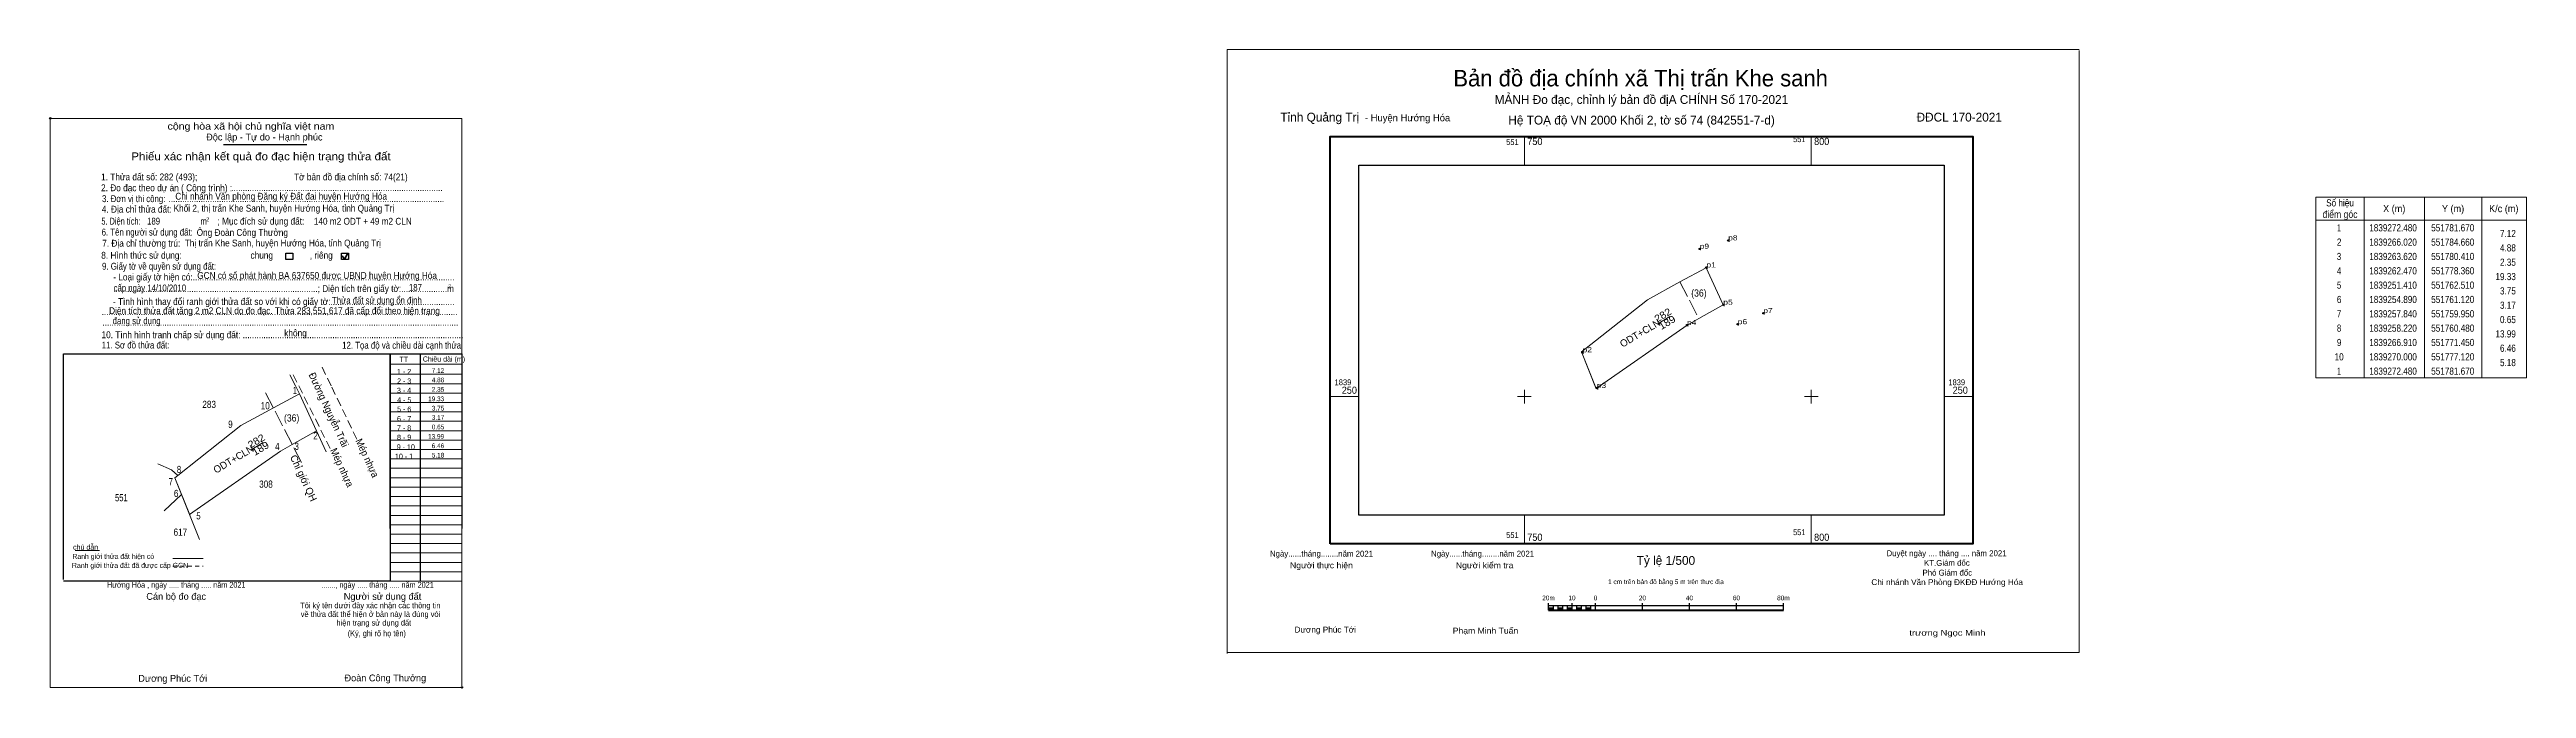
# Model space of a CAD drawing. Header units: metres. Extents: x 548995 to 551925, y 1837810 to 1839311.
# Drawn here: x 551492.9 to 551924.7, y 1839199.1 to 1839310.5 of the extents above.
import ezdxf
from ezdxf.enums import TextEntityAlignment as Align

# ---------------------------------------------------------------- set-up
doc = ezdxf.new("R2010")
doc.units = ezdxf.units.M
doc.header["$LTSCALE"] = 0.48
doc.header["$PDMODE"] = 32
doc.header["$PDSIZE"] = 0.24
for name, pattern in [('LONG_DASHED', [7.5, 6, -1.5]), ('MEDIUM_DASHED', [4.5, 3, -1.5]), ('SHORT_DASHED', [2.7, 1.5, -1.2])]:
    doc.linetypes.add(name, pattern=pattern)
for name, color, linetype, lineweight in [('1', 7, 'Continuous', 13), ('10', 7, 'Continuous', 13), ('11', 7, 'Continuous', 13), ('17', 7, 'Continuous', 13), ('18', 7, 'Continuous', 13), ('2', 7, 'Continuous', 25), ('29', 7, 'MEDIUM_DASHED', 13), ('30', 7, 'Continuous', 13), ('4', 7, 'LONG_DASHED', 13), ('6', 7, 'Continuous', 13), ('63', 7, 'Continuous', 13)]:
    doc.layers.add(name, color=color, linetype=linetype, lineweight=lineweight)
doc.layers.add('12', color=7, linetype='Continuous')
doc.layers.add('7', color=7, linetype='Continuous')

msp = doc.modelspace()

# ---------------------------------------------------------------- hatches: boundary and pattern name
at = {"layer": '2'}
for points in [[(551754.23, 1839212.75), (551755.05, 1839212.75), (551755.05, 1839213.16), (551754.23, 1839213.16)], [(551755.87, 1839212.75), (551756.69, 1839212.75), (551756.69, 1839213.16), (551755.87, 1839213.16)], [(551757.51, 1839212.75), (551758.33, 1839212.75), (551758.33, 1839213.16), (551757.51, 1839213.16)], [(551759.15, 1839212.75), (551759.96, 1839212.75), (551759.96, 1839213.16), (551759.15, 1839213.16)], [(551760.78, 1839212.75), (551761.6, 1839212.75), (551761.6, 1839213.16), (551760.78, 1839213.16)]]:
    msp.add_hatch(color=256, dxfattribs=at).paths.add_polyline_path(points)

# ---------------------------------------------------------------- linework, layer by layer
at = {"layer": '1'}
msp.add_line((551541.12, 1839240.4), (551539.49, 1839244.05), dxfattribs=at)
for points in [[(551781.67, 1839272.48), (551784.66, 1839266.02), (551780.41, 1839263.62), (551778.36, 1839262.47), (551762.51, 1839251.41), (551761.12, 1839254.89), (551759.95, 1839257.84), (551760.48, 1839258.22), (551771.45, 1839266.91), (551777.12, 1839270)], [(551536.5, 1839250.51), (551539.49, 1839244.05), (551535.24, 1839241.65), (551533.19, 1839240.5), (551517.34, 1839229.44), (551515.95, 1839232.92), (551514.78, 1839235.87), (551515.31, 1839236.25), (551526.28, 1839244.94), (551531.95, 1839248.03)]]:
    msp.add_lwpolyline(points, close=True, dxfattribs=at)
msp.add_lwpolyline([(551534.8, 1839253.81), (551535.78, 1839251.9), (551536.5, 1839250.51)], dxfattribs=at)
at = {"layer": '10'}
for p, q in [((551784.66, 1839266.02), (551780.41, 1839263.62)), ((551539.49, 1839244.05), (551535.24, 1839241.65))]:
    msp.add_line(p, q, dxfattribs=at)
for points in [[(551771.45, 1839266.91), (551777.12, 1839270), (551781.67, 1839272.48)], [(551780.41, 1839263.62), (551778.36, 1839262.47), (551762.51, 1839251.41)], [(551526.28, 1839244.94), (551531.95, 1839248.03), (551536.5, 1839250.51)], [(551535.24, 1839241.65), (551533.19, 1839240.5), (551517.34, 1839229.44)]]:
    msp.add_lwpolyline(points, dxfattribs=at)
at = {"layer": '11'}
msp.add_line((551698.22, 1839310.53), (551846.72, 1839310.53), dxfattribs=at)
for points in [[(551698.18, 1839205.19), (551698.18, 1839310.19), (551698.22, 1839310.53)], [(551846.72, 1839310.37), (551846.72, 1839205.37), (551698.22, 1839205.37)]]:
    msp.add_lwpolyline(points, dxfattribs=at)
at = {"layer": '17'}
msp.add_line((551497.42, 1839223.19), (551501.66, 1839223.19), dxfattribs=at)
at = {"layer": '18'}
for p, q in [((551771.45, 1839266.91), (551760.48, 1839258.22)), ((551526.28, 1839244.94), (551515.31, 1839236.25))]:
    msp.add_line(p, q, dxfattribs=at)
for points in [[(551771.45, 1839266.91), (551760.48, 1839258.22), (551759.95, 1839257.84), (551762.54, 1839251.34)], [(551526.28, 1839244.94), (551515.31, 1839236.25), (551514.78, 1839235.87), (551517.37, 1839229.37)]]:
    msp.add_lwpolyline(points, dxfattribs=at)
at = {"layer": '2'}
for p, q in [((551523.27, 1839293.98), (551537.78, 1839293.98)), ((551495.39, 1839257.46), (551552.31, 1839257.46)), ((551495.39, 1839218.14), (551495.39, 1839257.46)), ((551552.31, 1839257.46), (551552.31, 1839217.81)), ((551552.31, 1839217.81), (551495.39, 1839217.81)), ((551754.23, 1839212.75), (551754.23, 1839213.98)), ((551754.23, 1839213.57), (551795.18, 1839213.57)), ((551755.05, 1839212.75), (551755.05, 1839213.57)), ((551755.87, 1839212.75), (551755.87, 1839213.57)), ((551756.69, 1839212.75), (551756.69, 1839213.57)), ((551757.51, 1839212.75), (551757.51, 1839213.57)), ((551758.33, 1839212.75), (551758.33, 1839213.98)), ((551759.15, 1839212.75), (551759.15, 1839213.57)), ((551759.96, 1839212.75), (551759.96, 1839213.57)), ((551760.78, 1839212.75), (551760.78, 1839213.57)), ((551761.6, 1839212.75), (551761.6, 1839213.57)), ((551762.42, 1839212.75), (551762.42, 1839213.98)), ((551770.61, 1839212.75), (551770.61, 1839213.98)), ((551778.8, 1839212.75), (551778.8, 1839213.98)), ((551786.99, 1839212.75), (551786.99, 1839213.98)), ((551795.18, 1839212.75), (551795.18, 1839213.98))]:
    msp.add_line(p, q, dxfattribs=at)
at = {"layer": '2', "lineweight": 35}
for p, q in [((551543.94, 1839274.53), (551544.35, 1839274)), ((551544.35, 1839274), (551544.85, 1839274.89))]:
    msp.add_line(p, q, dxfattribs=at)
at = {"layer": '2', "lineweight": 53}
msp.add_line((551754.23, 1839212.75), (551795.18, 1839212.75), dxfattribs=at)
at = {"layer": '2', "lineweight": 13}
for points in [[(551493.05, 1839298.53), (551564.8, 1839298.53), (551564.8, 1839199.29), (551493.05, 1839199.29)], [(551754.23, 1839212.75), (551755.05, 1839212.75), (551755.05, 1839213.16), (551754.23, 1839213.16)], [(551755.87, 1839212.75), (551756.69, 1839212.75), (551756.69, 1839213.16), (551755.87, 1839213.16)], [(551757.51, 1839212.75), (551758.33, 1839212.75), (551758.33, 1839213.16), (551757.51, 1839213.16)], [(551759.15, 1839212.75), (551759.96, 1839212.75), (551759.96, 1839213.16), (551759.15, 1839213.16)], [(551760.78, 1839212.75), (551761.6, 1839212.75), (551761.6, 1839213.16), (551760.78, 1839213.16)]]:
    msp.add_lwpolyline(points, close=True, dxfattribs=at)
at = {"layer": '2'}
for points in [[(551534.11, 1839275.04), (551535.34, 1839275.04), (551535.34, 1839273.89), (551534.11, 1839273.89)], [(551543.8, 1839275.04), (551545.03, 1839275.04), (551545.03, 1839273.89), (551543.8, 1839273.89)]]:
    msp.add_lwpolyline(points, close=True, dxfattribs=at)
for p in [(551493.05, 1839298.53), (551564.8, 1839199.29)]:
    msp.add_point(p, dxfattribs=at)
at = {"layer": '29'}
for p, q in [((551542, 1839251.9), (551540.37, 1839255.27)), ((551546.49, 1839242.58), (551542, 1839251.9))]:
    msp.add_line(p, q, dxfattribs=at)
msp.add_lwpolyline([(551535.41, 1839253.8), (551536.36, 1839251.9), (551542, 1839240.66)], dxfattribs=at)
at = {"layer": '30'}
for p, q in [((551781.67, 1839272.48), (551784.66, 1839266.02)), ((551552.31, 1839255.67), (551564.8, 1839255.67)), ((551759.95, 1839257.84), (551762.54, 1839251.34)), ((551552.27, 1839252.25), (551564.77, 1839252.25)), ((551552.31, 1839253.93), (551564.8, 1839253.93)), ((551536.5, 1839250.51), (551539.49, 1839244.05)), ((551552.31, 1839250.63), (551564.8, 1839250.63)), ((551552.31, 1839248.98), (551564.8, 1839248.98)), ((551552.31, 1839247.34), (551564.8, 1839247.34)), ((551552.31, 1839245.7), (551564.8, 1839245.7)), ((551552.31, 1839244.06), (551564.8, 1839244.06)), ((551552.31, 1839242.42), (551564.8, 1839242.42)), ((551552.31, 1839240.78), (551564.8, 1839240.78)), ((551552.31, 1839239.14), (551564.8, 1839239.14)), ((551514.78, 1839235.87), (551517.37, 1839229.37)), ((551552.31, 1839237.5), (551564.8, 1839237.5)), ((551552.31, 1839235.86), (551564.8, 1839235.86)), ((551552.31, 1839234.22), (551564.8, 1839234.22)), ((551552.31, 1839232.58), (551564.8, 1839232.58)), ((551552.31, 1839230.94), (551564.8, 1839230.94)), ((551552.31, 1839229.3), (551564.8, 1839229.3)), ((551552.31, 1839227.66), (551564.8, 1839227.66)), ((551552.31, 1839226.02), (551564.8, 1839226.02)), ((551552.31, 1839224.38), (551564.8, 1839224.38)), ((551552.31, 1839224.37), (551564.8, 1839224.37)), ((551552.31, 1839222.74), (551564.8, 1839222.74)), ((551552.31, 1839221.1), (551564.8, 1839221.1)), ((551552.31, 1839219.46), (551564.8, 1839219.46)), ((551552.31, 1839217.81), (551564.8, 1839217.81))]:
    msp.add_line(p, q, dxfattribs=at)
at = {"layer": '30', "lineweight": 25}
for p, q in [((551552.31, 1839227.03), (551552.31, 1839257.46)), ((551557.53, 1839257.46), (551557.53, 1839217.81))]:
    msp.add_line(p, q, dxfattribs=at)
msp.add_lwpolyline([(551552.31, 1839257.46), (551564.8, 1839257.46), (551564.8, 1839227.03)], dxfattribs=at)
at = {"layer": '4'}
for p, q in [((551777.11, 1839270), (551780.41, 1839263.62)), ((551530.58, 1839250.68), (551537.16, 1839237.94))]:
    msp.add_line(p, q, dxfattribs=at)
at = {"layer": '6'}
msp.add_line((551514.4, 1839221.76), (551519.73, 1839221.76), dxfattribs=at)
at = {"layer": '6', "linetype": 'SHORT_DASHED'}
msp.add_line((551514.4, 1839220.46), (551519.73, 1839220.46), dxfattribs=at)
at = {"layer": '63'}
for p, q in [((551750, 1839290.38), (551750, 1839295.38)), ((551800, 1839290.38), (551800, 1839295.38)), ((551896.37, 1839284.79), (551896.37, 1839253.29)), ((551906.87, 1839284.79), (551906.87, 1839253.29)), ((551916.87, 1839284.79), (551916.87, 1839253.29)), ((551887.97, 1839280.79), (551924.67, 1839280.79)), ((551773.25, 1839262.72), (551775.33, 1839263.96)), ((551716.17, 1839250), (551721.17, 1839250)), ((551748.8, 1839250), (551751.2, 1839250)), ((551750, 1839248.8), (551750, 1839251.2)), ((551798.8, 1839250), (551801.2, 1839250)), ((551800, 1839248.8), (551800, 1839251.2)), ((551823.15, 1839250), (551828.15, 1839250)), ((551528.08, 1839240.75), (551530.16, 1839241.99)), ((551515.95, 1839232.92), (551512.9, 1839230.1)), ((551517.34, 1839229.44), (551519.07, 1839225.1)), ((551750, 1839224.35), (551750, 1839229.35)), ((551800, 1839224.35), (551800, 1839229.35))]:
    msp.add_line(p, q, dxfattribs=at)
at = {"layer": '63', "lineweight": 40}
msp.add_lwpolyline([(551716.17, 1839224.35), (551716.17, 1839295.38), (551828.15, 1839295.38), (551828.15, 1839224.35)], close=True, dxfattribs=at)
at = {"layer": '63', "lineweight": 25}
msp.add_lwpolyline([(551721.17, 1839229.35), (551721.17, 1839290.38), (551823.15, 1839290.38), (551823.15, 1839229.35)], close=True, dxfattribs=at)
msp.add_lwpolyline([(551721.17, 1839229.35), (551721.17, 1839290.38), (551823.15, 1839290.38), (551823.15, 1839229.35)], close=True, dxfattribs=at)
msp.add_lwpolyline([(551721.17, 1839229.35), (551721.17, 1839290.38), (551823.15, 1839290.38), (551823.15, 1839229.35)], close=True, dxfattribs=at)
at = {"layer": '63'}
msp.add_lwpolyline([(551887.97, 1839284.79), (551924.67, 1839284.79), (551924.67, 1839253.29), (551887.97, 1839253.29)], close=True, dxfattribs=at)
msp.add_lwpolyline([(551515.31, 1839236.25), (551514.19, 1839237.22), (551511.81, 1839238.27)], dxfattribs=at)
at = {"layer": '7'}
for p in [(551785.54, 1839277.24), (551780.58, 1839275.77), (551781.72, 1839272.53), (551784.66, 1839266.01), (551791.66, 1839264.55), (551778.36, 1839262.47), (551787.17, 1839262.63), (551760.12, 1839257.73), (551762.65, 1839251.51)]:
    msp.add_point(p, dxfattribs=at)

# ---------------------------------------------------------------- texts
at = {"layer": '1', "width": 1.1}
for s, p in [('282', (551774.46, 1839263.685)), ('189', (551775.195, 1839262.392)), ('282', (551529.29, 1839241.715)), ('189', (551530.025, 1839240.422))]:
    msp.add_text(s, height=1.25, rotation=30.823, dxfattribs=at).set_placement(p, align=Align.CENTER)
at = {"layer": '1'}
for p in [(551770.49, 1839260.528), (551525.32, 1839238.558)]:
    msp.add_text('ODT+CLN', height=1.25, rotation=30.823, dxfattribs=at).set_placement(p, align=Align.CENTER)
at = {"layer": '10'}
for s, height, width, p in [('3 - 4', 0.8948, 0.95, (551554.725, 1839250.65)), ('1 - 2', 0.8948, 0.95, (551554.735, 1839253.93)), ('2 - 3', 0.8948, 0.9, (551554.74, 1839252.27)), ('4 - 5', 0.8948, 0.95, (551554.755, 1839248.99)), ('5 - 6', 0.8948, 0.95, (551554.745, 1839247.37)), ('7 - 8', 0.8948, 0.95, (551554.72, 1839244.09)), ('8 - 9', 0.8948, 0.95, (551554.735, 1839242.46)), ('6 - 7', 0.8948, 0.95, (551554.735, 1839245.72)), ('10 - 1', 0.8923, 0.9, (551554.72, 1839239.15)), ('9 - 10', 0.8948, 0.95, (551555.035, 1839240.78))]:
    msp.add_text(s, height=height, dxfattribs=dict(at, width=width)).set_placement(p, align=Align.CENTER)
at = {"layer": '12'}
for s, width, p in [('p8', 1.2, (551785.54, 1839277.24)), ('p9', 1.2, (551780.58, 1839275.77)), ('p1', 1.25, (551781.72, 1839272.53)), ('p5', 1.25, (551784.66, 1839266.02)), ('p7', 1.2, (551791.66, 1839264.56)), ('p4', 1.2, (551778.36, 1839262.47)), ('p6', 1.25, (551787.17, 1839262.63)), ('p2', 1.25, (551760.12, 1839257.73)), ('p3', 1.2, (551762.65, 1839251.51))]:
    msp.add_text(s, height=0.9, dxfattribs=dict(at, width=width)).set_placement(p)
at = {"layer": '2'}
for s, height, p in [('Bản đồ địa chính xã Thị trấn Khe sanh', 2.87, (551770.265, 1839304.1)), ('MẢNH Đo đạc, chỉnh lý bản đồ địA CHÍNH Số 170-2021', 1.54, (551770.4, 1839301.04)), ('Hệ TOẠ độ VN 2000 Khối 2, tờ số 74 (842551-7-d)', 1.54, (551770.43, 1839297.45)), ('Ngày......tháng........năm 2021', 1.02, (551714.64, 1839222.11)), ('Ngày......tháng........năm 2021', 1.02, (551742.72, 1839222.11)), ('Tỷ lệ 1/500', 1.54, (551774.67, 1839220.67)), ('Duyệt ngày .... tháng .... năm 2021', 1.02, (551823.59, 1839222.18)), ('KT.Giám đốc', 1.02, (551823.65, 1839220.5)), ('1 cm trên bản đồ bằng 5 m trên thực địa', 0.8188, (551774.675, 1839217.31)), ('Phó Giám đốc', 1.02, (551823.72, 1839218.79)), ('.', 0.342, (551564.793, 1839199.11))]:
    msp.add_text(s, height=height, dxfattribs=at).set_placement(p, align=Align.CENTER)
for s, height, p in [('Tỉnh Quảng Trị ', 1.539, (551707.47, 1839297.97)), ('- Huyện Hướng Hóa', 1.228, (551722.21, 1839298.01)), ('Độc lập - Tự do - Hạnh phúc', 1.197, (551520.23, 1839294.67)), ('Cán bộ đo đạc', 1.198, (551509.8, 1839214.57)), ('Người sử dụng đất', 1.197, (551544.21, 1839214.57)), ('Dương Phúc Tới', 1.2, (551508.4, 1839200.27)), ('Đoàn Công Thưởng', 1.19, (551544.35, 1839200.35))]:
    msp.add_text(s, height=height, dxfattribs=at).set_placement(p)
msp.add_text('ĐĐCL 170-2021', height=1.54, dxfattribs=at).set_placement((551833.24, 1839297.97), align=Align.RIGHT)
for s, height, width, p in [('cộng hòa xã hội chủ nghĩa việt nam', 1.197, 1.15, (551513.5, 1839296.56)), ('2. Đo đạc theo dự án ( Công trình) : ', 1.198, 0.9, (551501.91, 1839285.82)), ('1. Thửa đất số: 282 (493);                                          Tờ bản đồ địa chính số: 74(21)', 1.2, 0.9, (551501.91, 1839287.71)), ('............................................................................................', 1.198, 0.9, (551524.6, 1839285.87)), ('4. Địa chỉ thửa đất:', 1.198, 0.9, (551502.04, 1839282.09)), ('3. Đơn vị thi công:', 1.198, 0.85, (551502.08, 1839283.92)), ('........................................................................................................................', 1.198, 0.9, (551513.66, 1839283.92)), ('Khối 2, thị trấn Khe Sanh, huyện Hướng Hóa, tỉnh Quảng Trị', 1.19, 0.9, (551514.56, 1839282.26)), ('Chi nhánh Văn phòng Đăng ký Đất đai huyện Hướng Hóa', 1.197, 0.9, (551514.85, 1839284.35)), ('5. Diện tích:', 1.198, 0.8, (551501.97, 1839280)), ('6. Tên người sử dụng đất:', 1.198, 0.85, (551502.01, 1839278.09)), ('7. Địa chỉ thường trú:', 1.198, 0.9, (551502.11, 1839276.15)), ('189', 1.19, 0.85, (551509.94, 1839280.01)), ('Thị trấn Khe Sanh, huyện Hướng Hóa, tỉnh Quảng Trị', 1.194, 0.9, (551516.5, 1839276.19)), ('Ông Đoàn Công Thưởng', 1.19, 0.9, (551518.58, 1839278.03)), ('m', 1.197, 0.8, (551519.24, 1839280)), ('2', 0.684, 0.8, (551520.26, 1839280.57)), ('; Mục đích sử dụng đất:', 1.197, 0.9, (551522.2, 1839280)), ('140 m2 ODT + 49 m2 CLN', 1.19, 0.9, (551539, 1839279.99)), ('8. Hình thức sử dụng:', 1.198, 0.9, (551501.94, 1839274.05)), ('9. Giấy tờ về quyền sử dụng đất:', 1.198, 0.85, (551502.08, 1839272.14)), ('chung                , riêng', 1.197, 0.9, (551527.96, 1839274.05)), ('     - Loại giấy tờ hiện có:..................................................................................................................', 1.197, 0.9, (551502.04, 1839270.26)), ('cấp ngày 14/10/2010', 1.19, 0.85, (551504.1, 1839268.36)), ('     .........................................................................................; Diện tích trên giấy tờ:....................m', 1.197, 0.9, (551502.04, 1839268.24)), ('GCN có số phát hành BA 637650 được UBND huyện Hướng Hóa ', 1.19, 0.9, (551518.68, 1839270.54)), ('187', 1.19, 0.85, (551555.58, 1839268.46)), ('2', 0.684, 0.8, (551562.42, 1839268.91)), ('...........................................................................................................................................................', 1.197, 0.9, (551502.01, 1839264.24)), ('Diện tích thửa đất tăng 2 m2 CLN do đo đạc. Thửa 283,551,617 đã cấp đổi theo hiện trạng ', 1.19, 0.9, (551503.32, 1839264.39)), ('     - Tình hình thay đổi ranh giới thửa đất so với khi có giấy tờ:......................................................', 1.197, 0.9, (551501.98, 1839265.98)), ('Thửa đất sử dụng ổn định', 1.19, 0.85, (551542.16, 1839266.2)), ('10. Tình hình tranh chấp sử dụng đất: ................................................................................................', 1.198, 0.9, (551501.99, 1839260.19)), ('...........................................................................................................................................................', 1.197, 0.9, (551502.14, 1839262.39)), ('đang sử dụng', 1.19, 0.85, (551503.94, 1839262.64)), ('không', 1.198, 0.9, (551533.84, 1839260.5)), ('11. Sơ đồ thửa đất:', 1.198, 0.85, (551502.04, 1839258.4)), ('12. Tọa độ và chiều dài cạnh thửa', 1.201, 0.85, (551543.94, 1839258.36)), ('Hướng Hóa , ngày ..... tháng ..... năm 2021', 1.023, 0.85, (551502.93, 1839216.67)), ('......., ngày ..... tháng ..... năm 2021', 1.023, 0.85, (551540.3, 1839216.67)), ('(Ký, ghi rõ họ tên)', 1.026, 0.9, (551544.91, 1839208.21))]:
    msp.add_text(s, height=height, dxfattribs=dict(at, width=width)).set_placement(p)
for s, height, width, p in [('Phiếu xác nhận kết quả đo đạc hiện trạng thửa đất', 1.368, 1.1, (551529.78, 1839291.22)), ('Người thực hiện', 1.024, 1.1, (551714.63, 1839220.07)), ('Người kiểm tra', 1.024, 1.1, (551743.07, 1839220.07)), ('Chi nhánh Văn Phòng ĐKĐĐ Hướng Hóa', 1.02, 1.05, (551823.69, 1839217.14)), ('Tôi ký tên dưới đây xác nhận các thông tin', 0.9893, 0.9, (551548.845, 1839213.1)), ('về thửa đất thể hiện ở bản này là đúng vói', 0.9893, 0.9, (551548.87, 1839211.59)), ('20m', 0.8188, 0.95, (551754.205, 1839214.49)), ('10', 0.8188, 0.95, (551758.3, 1839214.49)), ('0', 0.819, 0.9, (551762.395, 1839214.49)), ('20', 0.8188, 0.95, (551770.58, 1839214.49)), ('40', 0.8188, 0.95, (551778.78, 1839214.49)), ('60', 0.8188, 0.95, (551786.96, 1839214.49)), ('80m', 0.8188, 0.95, (551795.155, 1839214.49)), ('hiện trạng sử dụng đất', 0.9893, 0.9, (551549.455, 1839210.08)), ('Dương Phúc Tới', 1.02, 1.05, (551715.295, 1839208.86)), ('Phạm Minh Tuấn', 1.02, 1.1, (551743.22, 1839208.68)), ('trương Ngọc Minh', 1.02, 1.2, (551823.74, 1839208.31))]:
    msp.add_text(s, height=height, dxfattribs=dict(at, width=width)).set_placement(p, align=Align.CENTER)
at = {"layer": '30'}
for s, height, width, p in [('TT', 0.8923, 0.95, (551553.91, 1839256.06)), ('Chiều dài (m)', 0.8948, 0.9, (551557.99, 1839256.11))]:
    msp.add_text(s, height=height, dxfattribs=dict(at, width=width)).set_placement(p)
at = {"layer": '6'}
for s, height, width, p in [('Ranh giới thửa đất đã được cấp GCN', 0.8791, 0.9, (551496.83, 1839220.14)), ('Ranh giới thửa đất hiện có ', 0.8768, 0.9, (551496.9, 1839221.71)), ('chú dẫn', 0.8768, 1.05, (551497.03, 1839223.32))]:
    msp.add_text(s, height=height, dxfattribs=dict(at, width=width)).set_placement(p)
at = {"layer": '63'}
for s, height, width, p in [('551', 1, 0.85, (551749, 1839293.88)), ('551', 1, 0.85, (551799, 1839294.38)), ('7.12', 1.25, 0.85, (551922.82, 1839277.82)), ('4.88', 1.25, 0.85, (551922.82, 1839275.32)), ('2.35', 1.25, 0.85, (551922.82, 1839272.82)), ('(36)', 1.25, 0.9, (551781.76, 1839267.44)), ('19.33', 1.25, 0.85, (551922.82, 1839270.32)), ('3.75', 1.25, 0.85, (551922.82, 1839267.82)), ('3.17', 1.25, 0.85, (551922.82, 1839265.32)), ('13.99', 1.25, 0.85, (551922.82, 1839260.32)), ('0.65', 1.25, 0.85, (551922.82, 1839262.82)), ('5.18', 1.25, 0.85, (551922.82, 1839255.32)), ('6.46', 1.25, 0.85, (551922.82, 1839257.82)), (' 1', 1.25, 0.75, (551536.05, 1839250.44)), ('4.88', 0.82, 0.85, (551561.73, 1839252.5)), ('7.12', 0.82, 0.85, (551561.72, 1839254.14)), ('2.35', 0.82, 0.85, (551561.73, 1839250.86)), ('283', 1.25, 0.85, (551521.94, 1839248.03)), (' 10', 1.25, 0.85, (551531.32, 1839247.79)), ('(36)', 1.25, 0.9, (551536.47, 1839245.66)), ('19.33', 0.82, 0.85, (551561.72, 1839249.21)), ('3.75', 0.82, 0.85, (551561.73, 1839247.58)), (' 9', 1.25, 0.85, (551524.85, 1839244.56)), (' 2', 1.25, 0.85, (551539.69, 1839242.56)), ('13.99', 0.82, 0.85, (551561.71, 1839242.65)), ('3.17', 0.82, 0.85, (551561.73, 1839245.94)), ('0.65', 0.82, 0.85, (551561.73, 1839244.3)), (' 4', 1.25, 0.85, (551533.02, 1839240.67)), (' 3', 1.25, 0.8, (551536.39, 1839240.72)), ('6.46', 0.82, 0.85, (551561.72, 1839241.02)), ('5.18', 0.82, 0.85, (551561.73, 1839239.38)), (' 7', 1.25, 0.8, (551514.44, 1839234.55)), (' 8', 1.25, 0.8, (551515.87, 1839236.68)), ('308', 1.25, 0.85, (551531.84, 1839234.12)), ('551', 1.25, 0.8, (551506.57, 1839231.76)), (' 6', 1.25, 0.85, (551515.4, 1839232.5)), (' 5', 1.25, 0.8, (551519.26, 1839228.59)), ('617', 1.25, 0.85, (551516.92, 1839225.75)), ('551', 1, 0.85, (551749, 1839225.35)), ('551', 1, 0.85, (551799, 1839225.85))]:
    msp.add_text(s, height=height, dxfattribs=dict(at, width=width)).set_placement(p, align=Align.RIGHT)
at = {"layer": '63', "width": 0.95}
for s, height, p in [('750', 1.25, (551750.5, 1839293.88)), ('800', 1.25, (551800.5, 1839293.88)), ('1839', 1, (551716.92, 1839252)), ('1839', 1, (551716.92, 1839252)), ('250', 1.25, (551718.17, 1839250.5)), ('1839', 1, (551823.9, 1839252)), ('1839', 1, (551823.9, 1839252)), ('250', 1.25, (551824.65, 1839250.5)), ('750', 1.25, (551750.5, 1839224.85)), ('800', 1.25, (551800.5, 1839224.85))]:
    msp.add_text(s, height=height, dxfattribs=at).set_placement(p)
at = {"layer": '63'}
for s, width, p in [('điểm góc', 0.9, (551892.17, 1839281.17)), ('Số hiệu', 0.85, (551892.17, 1839283.17)), ('X (m)', 0.95, (551901.62, 1839282.17)), ('Y (m)', 0.95, (551911.875, 1839282.17)), ('K/c (m)', 0.95, (551920.715, 1839282.17)), (' 2', 0.85, (551891.825, 1839276.32)), (' 1', 0.75, (551891.82, 1839278.82)), ('1839272.480', 0.85, (551901.42, 1839278.82)), ('1839266.020', 0.85, (551901.42, 1839276.32)), ('551781.670', 0.85, (551911.82, 1839278.82)), ('551784.660', 0.85, (551911.82, 1839276.32)), (' 3', 0.8, (551891.815, 1839273.82)), ('1839263.620', 0.85, (551901.42, 1839273.82)), ('551780.410', 0.85, (551911.82, 1839273.82)), (' 4', 0.85, (551891.82, 1839271.32)), (' 5', 0.8, (551891.825, 1839268.82)), ('1839262.470', 0.85, (551901.42, 1839271.32)), ('1839251.410', 0.85, (551901.42, 1839268.82)), ('551778.360', 0.85, (551911.82, 1839271.32)), ('551762.510', 0.85, (551911.82, 1839268.82)), (' 6', 0.85, (551891.825, 1839266.32)), (' 7', 0.8, (551891.825, 1839263.82)), ('1839254.890', 0.85, (551901.42, 1839266.32)), ('1839257.840', 0.85, (551901.42, 1839263.82)), ('551761.120', 0.85, (551911.82, 1839266.32)), ('551759.950', 0.85, (551911.82, 1839263.82)), (' 9', 0.85, (551891.82, 1839258.82)), (' 8', 0.8, (551891.825, 1839261.32)), ('1839258.220', 0.85, (551901.42, 1839261.32)), ('1839266.910', 0.85, (551901.42, 1839258.82)), ('551760.480', 0.85, (551911.82, 1839261.32)), ('551771.450', 0.85, (551911.82, 1839258.82)), (' 10', 0.85, (551891.82, 1839256.32)), ('1839270.000', 0.85, (551901.42, 1839256.32)), ('551777.120', 0.85, (551911.82, 1839256.32)), (' 1', 0.75, (551891.82, 1839253.82)), ('1839272.480', 0.85, (551901.42, 1839253.82)), ('551781.670', 0.85, (551911.82, 1839253.82))]:
    msp.add_text(s, height=1.25, dxfattribs=dict(at, width=width)).set_placement(p, align=Align.CENTER)
at = {"layer": '63', "width": 0.95}
for s, p in [('Đường Nguyễn Trãi', (551541.008, 1839247.442)), ('Mép nhựa', (551547.734, 1839239.032)), ('Mép nhựa', (551543.324, 1839237.373))]:
    msp.add_text(s, height=1.25, rotation=294.837, dxfattribs=at).set_placement(p, align=Align.CENTER)
at = {"layer": '63'}
msp.add_text('Chỉ giới QH', height=1.25, rotation=294.837, dxfattribs=at).set_placement((551536.632, 1839235.528), align=Align.CENTER)

doc.saveas('drawing.dxf')
